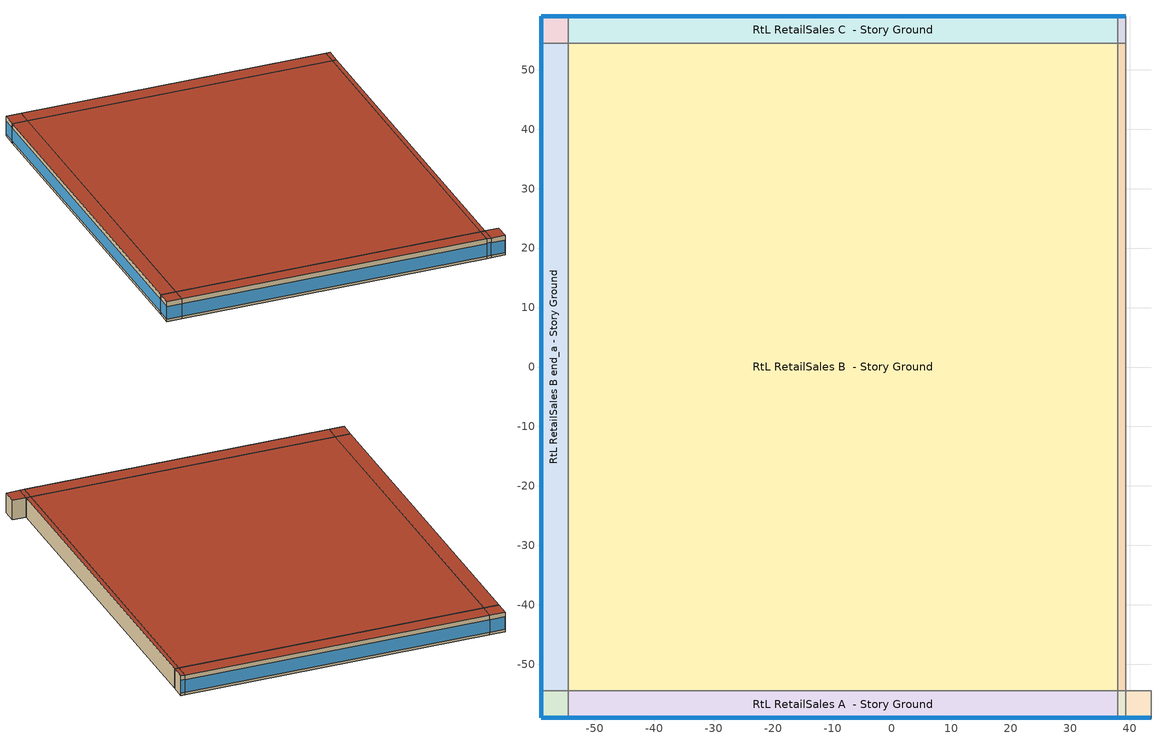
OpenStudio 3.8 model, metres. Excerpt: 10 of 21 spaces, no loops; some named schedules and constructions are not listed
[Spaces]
RtL RetailSales A end_a - Story Ground
 floor ground (Foundation F 126 Perim 914 Area 209): -59.02,-59.02 -59.02,-54.45 -54.45,-54.45 -54.45,-59.02 z0
 wall outside: -59.02,-54.45 -59.02,-59.02 -54.45,-59.02 z0:6.25
 wall to RtL RetailSales B end_a - Story Ground: -54.45,-54.45 -59.02,-54.45 z0:6.25
 wall to RtL RetailSales A  - Story Ground: -54.45,-59.02 -54.45,-54.45 z0:6.25
 window (Window U-1.01 SHGC 0.58): -59.02,-54.48 -59.02,-59 / -59,-59.02 -54.48,-59.02 z0.76:4.74
 roof outside: -54.45,-59.02 -54.45,-54.45 -59.02,-54.45 -59.02,-59.02 z6.25
RtL RetailSales B end_a - Story Ground
 floor ground (Foundation F 126 Perim 1089 Area 49791): -59.02,-54.45 -59.02,54.45 -54.45,54.45 -54.45,-54.45 z0
 wall outside: -59.02,54.45 -59.02,-54.45 z0:6.25
 wall to RtL RetailSales C end_a - Story Ground: -54.45,54.45 -59.02,54.45 z0:6.25
 wall to RtL RetailSales B  - Story Ground: -54.45,-54.45 -54.45,54.45 z0:6.25
 window (Window U-1.01 SHGC 0.58): -59.02,54.43 -59.02,-54.43 z0.76:4.7
 roof outside: -54.45,-54.45 -54.45,54.45 -59.02,54.45 -59.02,-54.45 z6.25
RtL RetailSales C end_a - Story Ground
 floor ground (Foundation F 126 Perim 914 Area 209): -59.02,54.45 -59.02,59.02 -54.45,59.02 -54.45,54.45 z0
 wall outside: -54.45,59.02 -59.02,59.02 -59.02,54.45 z0:6.25
 wall to RtL RetailSales C  - Story Ground: -54.45,54.45 -54.45,59.02 z0:6.25
 window (Window U-1.01 SHGC 0.58): -59.02,59 -59.02,54.48 / -54.48,59.02 -59,59.02 z0.76:4.74
 roof outside: -54.45,54.45 -54.45,59.02 -59.02,59.02 -59.02,54.45 z6.25
RtL RetailSales A  - Story Ground
 floor ground (Foundation F 126 Perim 9244 Area 42265): -54.45,-59.02 -54.45,-54.45 37.99,-54.45 37.99,-59.02 z0
 wall outside: -54.45,-59.02 37.99,-59.02 z0:6.25
 wall to RtL RetailSales B  - Story Ground: 37.99,-54.45 -54.45,-54.45 z0:6.25
 wall to RtL Kitchen A  - Story Ground: 37.99,-59.02 37.99,-54.45 z0:6.25
 window (Window U-1.01 SHGC 0.58): -54.43,-59.02 37.96,-59.02 z0.76:4.7
 roof outside: 37.99,-59.02 37.99,-54.45 -54.45,-54.45 -54.45,-59.02 z6.25
RtL RetailSales B  - Story Ground
 floor ground (Foundation F 126 Perim 0 Area 1006739): -54.45,-54.45 -54.45,54.45 37.99,54.45 37.99,-54.45 z0
 wall to RtL RetailSales C  - Story Ground: 37.99,54.45 -54.45,54.45 z0:6.25
 wall to RtL Kitchen B  - Story Ground: 37.99,-54.45 37.99,54.45 z0:6.25
 roof outside: 37.99,-54.45 37.99,54.45 -54.45,54.45 -54.45,-54.45 z6.25
RtL RetailSales C  - Story Ground
 floor ground (Foundation F 126 Perim 9244 Area 42265): -54.45,54.45 -54.45,59.02 37.99,59.02 37.99,54.45 z0
 wall outside: 37.99,59.02 -54.45,59.02 z0:6.25
 wall to RtL Kitchen C  - Story Ground: 37.99,54.45 37.99,59.02 z0:6.25
 window (Window U-1.01 SHGC 0.58): 37.96,59.02 -54.43,59.02 z0.76:4.7
 roof outside: 37.99,54.45 37.99,59.02 -54.45,59.02 -54.45,54.45 z6.25
RtL Kitchen A  - Story Ground
 floor ground (Foundation F 126 Perim 133 Area 61): 37.99,-59.02 37.99,-54.45 39.32,-54.45 39.32,-59.02 z0
 wall outside: 37.99,-59.02 39.32,-59.02 z0:6.25
 wall to RtL Kitchen B  - Story Ground: 39.32,-54.45 37.99,-54.45 z0:6.25
 wall to RtL OfficeGeneral A  - Story Ground: 39.32,-59.02 39.32,-54.45 z0:6.25
 window (Window U-1.01 SHGC 0.58): 38.02,-59.02 39.3,-59.02 z0.76:4.85
 roof outside: 39.32,-59.02 39.32,-54.45 37.99,-54.45 37.99,-59.02 z6.25
RtL Kitchen B  - Story Ground
 floor ground (Foundation F 126 Perim 0 Area 14526): 37.99,-54.45 37.99,54.45 39.32,54.45 39.32,-54.45 z0
 wall to RtL Kitchen C  - Story Ground: 39.32,54.45 37.99,54.45 z0:6.25
 wall to RtL OfficeGeneral B  - Story Ground: 39.32,-54.45 39.32,54.45 z0:6.25
 roof outside: 39.32,-54.45 39.32,54.45 37.99,54.45 37.99,-54.45 z6.25
RtL Kitchen C  - Story Ground
 floor ground (Foundation F 126 Perim 133 Area 61): 37.99,54.45 37.99,59.02 39.32,59.02 39.32,54.45 z0
 wall outside: 39.32,59.02 37.99,59.02 z0:6.25
 wall to RtL OfficeGeneral C  - Story Ground: 39.32,54.45 39.32,59.02 z0:6.25
 window (Window U-1.01 SHGC 0.58): 39.3,59.02 38.02,59.02 z0.76:4.85
 roof outside: 39.32,54.45 39.32,59.02 37.99,59.02 37.99,54.45 z6.25
RtL OfficeGeneral A  - Story Ground
 floor ground (Foundation F 126 Perim 424 Area 1937): 39.32,-59.02 39.32,-54.45 43.56,-54.45 43.56,-59.02 z0
 wall outside: 39.32,-59.02 43.56,-59.02 z0:6.25
 wall to RtL OfficeGeneral B  - Story Ground: 43.56,-54.45 39.32,-54.45 z0:6.25
 wall to RtL Work A  - Story Ground: 43.56,-59.02 43.56,-54.45 z0:6.25
 window (Window U-1.01 SHGC 0.58): 39.35,-59.02 43.54,-59.02 z0.76:4.75
 roof outside: 43.56,-59.02 43.56,-54.45 39.32,-54.45 39.32,-59.02 z6.25
[SizingPeriod:DesignDay] Barometric Pressure {Pa}=93048; Wind Speed {m/s}=6.4; Wind Direction {deg}=230; Rain Indicator=No; Snow Indicator=No; Day of Month=21; Day Type=SummerDesignDay; Daylight Saving Time Indicator=No; Humidity Condition Type=Wetbulb; Dry-Bulb Temperature Range Modifier Type=DefaultMultipliers; Solar Model Indicator=ASHRAETau
Name | Maximum Dry-Bulb Temperature {C} | Daily Dry-Bulb Temperature Range {deltaC} | Month | Wetbulb or DewPoint at Maximum Dry-Bulb {C} | ASHRAE Clear Sky Optical Depth for Beam Irradiance | ASHRAE Clear Sky Optical Depth for Diffuse Irradiance
Lancaster Fox Field October .4% Condns DB=>MCWB 1 | 34.2 | 17.7 | 10 | 15.6 | 0.328 | 2.525
Lancaster Fox Field September .4% Condns DB=>MCWB 1 | 38.6 | 18.3 | 9 | 18.4 | 0.314 | 2.568
[EnergyManagementSystem:Program]
ZoneRtLRetailSalesAStoryGroundPSZACOptimumStartProg0: IF DaylightSavings==0 && DayOfWeek>1 && Hour==5 && OAT<23.9 && OAT>1.7; SET ZoneRtLRetailSalesAStoryGroundPSZACClgSch0 = 29.4; SET ZoneRtLRetailSalesAStoryGroundPSZACHtgSch0 = 15.6; ELSEIF DaylightSavings==0 && DayOfWeek==1 && Hour==7 && OAT<23.9 && OAT>1.7; SET ZoneRtLRetailSalesAStoryGroundPSZACClgSch0 = 29.4; SET ZoneRtLRetailSalesAStoryGroundPSZACHtgSch0 = 15.6; ELSEIF DaylightSavings==1 && DayOfWeek>1 && Hour==4 && OAT<23.9 && OAT>1.7; SET ZoneRtLRetailSalesAStoryGroundPSZACClgSch0 = 29.4; SET ZoneRtLRetailSalesAStoryGroundPSZACHtgSch0 = 15.6; ELSEIF DaylightSavings==1 && DayOfWeek==1 && Hour==6 && OAT<23.9 && OAT>1.7; SET ZoneRtLRetailSalesAStoryGroundPSZACClgSch0 = 29.4; SET ZoneRtLRetailSalesAStoryGroundPSZACHtgSch0 = 15.6; ELSE; SET ZoneRtLRetailSalesAStoryGroundPSZACClgSch0 = NULL; SET ZoneRtLRetailSalesAStoryGroundPSZACHtgSch0 = NULL; ENDIF
ZoneRtLRetailSalesBStoryGroundPSZACOptimumStartProg0: IF DaylightSavings==0 && DayOfWeek>1 && Hour==5 && OAT_1<23.9 && OAT_1>1.7; SET ZoneRtLRetailSalesBStoryGroundPSZACClgSch0 = 29.4; SET ZoneRtLRetailSalesBStoryGroundPSZACHtgSch0 = 15.6; ELSEIF DaylightSavings==0 && DayOfWeek==1 && Hour==7 && OAT_1<23.9 && OAT_1>1.7; SET ZoneRtLRetailSalesBStoryGroundPSZACClgSch0 = 29.4; SET ZoneRtLRetailSalesBStoryGroundPSZACHtgSch0 = 15.6; ELSEIF DaylightSavings==1 && DayOfWeek>1 && Hour==4 && OAT_1<23.9 && OAT_1>1.7; SET ZoneRtLRetailSalesBStoryGroundPSZACClgSch0 = 29.4; SET ZoneRtLRetailSalesBStoryGroundPSZACHtgSch0 = 15.6; ELSEIF DaylightSavings==1 && DayOfWeek==1 && Hour==6 && OAT_1<23.9 && OAT_1>1.7; SET ZoneRtLRetailSalesBStoryGroundPSZACClgSch0 = 29.4; SET ZoneRtLRetailSalesBStoryGroundPSZACHtgSch0 = 15.6; ELSE; SET ZoneRtLRetailSalesBStoryGroundPSZACClgSch0 = NULL; SET ZoneRtLRetailSalesBStoryGroundPSZACHtgSch0 = NULL; ENDIF
ZoneRtLRetailSalesBendaStoryGroundPSZACOptimumStartProg0: IF DaylightSavings==0 && DayOfWeek>1 && Hour==5 && OAT_2<23.9 && OAT_2>1.7; SET ZoneRtLRetailSalesBendaStoryGroundPSZACClgSch0 = 29.4; SET ZoneRtLRetailSalesBendaStoryGroundPSZACHtgSch0 = 15.6; ELSEIF DaylightSavings==0 && DayOfWeek==1 && Hour==7 && OAT_2<23.9 && OAT_2>1.7; SET ZoneRtLRetailSalesBendaStoryGroundPSZACClgSch0 = 29.4; SET ZoneRtLRetailSalesBendaStoryGroundPSZACHtgSch0 = 15.6; ELSEIF DaylightSavings==1 && DayOfWeek>1 && Hour==4 && OAT_2<23.9 && OAT_2>1.7; SET ZoneRtLRetailSalesBendaStoryGroundPSZACClgSch0 = 29.4; SET ZoneRtLRetailSalesBendaStoryGroundPSZACHtgSch0 = 15.6; ELSEIF DaylightSavings==1 && DayOfWeek==1 && Hour==6 && OAT_2<23.9 && OAT_2>1.7; SET ZoneRtLRetailSalesBendaStoryGroundPSZACClgSch0 = 29.4; SET ZoneRtLRetailSalesBendaStoryGroundPSZACHtgSch0 = 15.6; ELSE; SET ZoneRtLRetailSalesBendaStoryGroundPSZACClgSch0 = NULL; SET ZoneRtLRetailSalesBendaStoryGroundPSZACHtgSch0 = NULL; ENDIF
ZoneRtLRetailSalesCStoryGroundPSZACOptimumStartProg0: IF DaylightSavings==0 && DayOfWeek>1 && Hour==5 && OAT_3<23.9 && OAT_3>1.7; SET ZoneRtLRetailSalesCStoryGroundPSZACClgSch0 = 29.4; SET ZoneRtLRetailSalesCStoryGroundPSZACHtgSch0 = 15.6; ELSEIF DaylightSavings==0 && DayOfWeek==1 && Hour==7 && OAT_3<23.9 && OAT_3>1.7; SET ZoneRtLRetailSalesCStoryGroundPSZACClgSch0 = 29.4; SET ZoneRtLRetailSalesCStoryGroundPSZACHtgSch0 = 15.6; ELSEIF DaylightSavings==1 && DayOfWeek>1 && Hour==4 && OAT_3<23.9 && OAT_3>1.7; SET ZoneRtLRetailSalesCStoryGroundPSZACClgSch0 = 29.4; SET ZoneRtLRetailSalesCStoryGroundPSZACHtgSch0 = 15.6; ELSEIF DaylightSavings==1 && DayOfWeek==1 && Hour==6 && OAT_3<23.9 && OAT_3>1.7; SET ZoneRtLRetailSalesCStoryGroundPSZACClgSch0 = 29.4; SET ZoneRtLRetailSalesCStoryGroundPSZACHtgSch0 = 15.6; ELSE; SET ZoneRtLRetailSalesCStoryGroundPSZACClgSch0 = NULL; SET ZoneRtLRetailSalesCStoryGroundPSZACHtgSch0 = NULL; ENDIF
ZoneRtLStockRoomBendbStoryGroundPSZACOptimumStartProg0: IF DaylightSavings==0 && DayOfWeek>1 && Hour==5 && OAT_4<23.9 && OAT_4>1.7; SET ZoneRtLStockRoomBendbStoryGroundPSZACClgSch0 = 29.4; SET ZoneRtLStockRoomBendbStoryGroundPSZACHtgSch0 = 15.6; ELSEIF DaylightSavings==0 && DayOfWeek==1 && Hour==7 && OAT_4<23.9 && OAT_4>1.7; SET ZoneRtLStockRoomBendbStoryGroundPSZACClgSch0 = 29.4; SET ZoneRtLStockRoomBendbStoryGroundPSZACHtgSch0 = 15.6; ELSEIF DaylightSavings==1 && DayOfWeek>1 && Hour==4 && OAT_4<23.9 && OAT_4>1.7; SET ZoneRtLStockRoomBendbStoryGroundPSZACClgSch0 = 29.4; SET ZoneRtLStockRoomBendbStoryGroundPSZACHtgSch0 = 15.6; ELSEIF DaylightSavings==1 && DayOfWeek==1 && Hour==6 && OAT_4<23.9 && OAT_4>1.7; SET ZoneRtLStockRoomBendbStoryGroundPSZACClgSch0 = 29.4; SET ZoneRtLStockRoomBendbStoryGroundPSZACHtgSch0 = 15.6; ELSE; SET ZoneRtLStockRoomBendbStoryGroundPSZACClgSch0 = NULL; SET ZoneRtLStockRoomBendbStoryGroundPSZACHtgSch0 = NULL; ENDIF
ZoneRtLRetailSalesAStoryGroundPSZACOptimumStartProg0_1: IF DaylightSavings==0 && DayOfWeek>1 && Hour==5 && OAT_5<23.9 && OAT_5>1.7; SET ZoneRtLRetailSalesAStoryGroundPSZACClgSch0_1 = 29.4; SET ZoneRtLRetailSalesAStoryGroundPSZACHtgSch0_1 = 15.6; ELSEIF DaylightSavings==0 && DayOfWeek==1 && Hour==7 && OAT_5<23.9 && OAT_5>1.7; SET ZoneRtLRetailSalesAStoryGroundPSZACClgSch0_1 = 29.4; SET ZoneRtLRetailSalesAStoryGroundPSZACHtgSch0_1 = 15.6; ELSEIF DaylightSavings==1 && DayOfWeek>1 && Hour==4 && OAT_5<23.9 && OAT_5>1.7; SET ZoneRtLRetailSalesAStoryGroundPSZACClgSch0_1 = 29.4; SET ZoneRtLRetailSalesAStoryGroundPSZACHtgSch0_1 = 15.6; ELSEIF DaylightSavings==1 && DayOfWeek==1 && Hour==6 && OAT_5<23.9 && OAT_5>1.7; SET ZoneRtLRetailSalesAStoryGroundPSZACClgSch0_1 = 29.4; SET ZoneRtLRetailSalesAStoryGroundPSZACHtgSch0_1 = 15.6; ELSE; SET ZoneRtLRetailSalesAStoryGroundPSZACClgSch0_1 = NULL; SET ZoneRtLRetailSalesAStoryGroundPSZACHtgSch0_1 = NULL; ENDIF
ZoneRtLRetailSalesBStoryGroundPSZACOptimumStartProg0_1: IF DaylightSavings==0 && DayOfWeek>1 && Hour==5 && OAT_6<23.9 && OAT_6>1.7; SET ZoneRtLRetailSalesBStoryGroundPSZACClgSch0_1 = 29.4; SET ZoneRtLRetailSalesBStoryGroundPSZACHtgSch0_1 = 15.6; ELSEIF DaylightSavings==0 && DayOfWeek==1 && Hour==7 && OAT_6<23.9 && OAT_6>1.7; SET ZoneRtLRetailSalesBStoryGroundPSZACClgSch0_1 = 29.4; SET ZoneRtLRetailSalesBStoryGroundPSZACHtgSch0_1 = 15.6; ELSEIF DaylightSavings==1 && DayOfWeek>1 && Hour==4 && OAT_6<23.9 && OAT_6>1.7; SET ZoneRtLRetailSalesBStoryGroundPSZACClgSch0_1 = 29.4; SET ZoneRtLRetailSalesBStoryGroundPSZACHtgSch0_1 = 15.6; ELSEIF DaylightSavings==1 && DayOfWeek==1 && Hour==6 && OAT_6<23.9 && OAT_6>1.7; SET ZoneRtLRetailSalesBStoryGroundPSZACClgSch0_1 = 29.4; SET ZoneRtLRetailSalesBStoryGroundPSZACHtgSch0_1 = 15.6; ELSE; SET ZoneRtLRetailSalesBStoryGroundPSZACClgSch0_1 = NULL; SET ZoneRtLRetailSalesBStoryGroundPSZACHtgSch0_1 = NULL; ENDIF
ZoneRtLRetailSalesBendaStoryGroundPSZACOptimumStartProg0_1: IF DaylightSavings==0 && DayOfWeek>1 && Hour==5 && OAT_7<23.9 && OAT_7>1.7; SET ZoneRtLRetailSalesBendaStoryGroundPSZACClgSch0_1 = 29.4; SET ZoneRtLRetailSalesBendaStoryGroundPSZACHtgSch0_1 = 15.6; ELSEIF DaylightSavings==0 && DayOfWeek==1 && Hour==7 && OAT_7<23.9 && OAT_7>1.7; SET ZoneRtLRetailSalesBendaStoryGroundPSZACClgSch0_1 = 29.4; SET ZoneRtLRetailSalesBendaStoryGroundPSZACHtgSch0_1 = 15.6; ELSEIF DaylightSavings==1 && DayOfWeek>1 && Hour==4 && OAT_7<23.9 && OAT_7>1.7; SET ZoneRtLRetailSalesBendaStoryGroundPSZACClgSch0_1 = 29.4; SET ZoneRtLRetailSalesBendaStoryGroundPSZACHtgSch0_1 = 15.6; ELSEIF DaylightSavings==1 && DayOfWeek==1 && Hour==6 && OAT_7<23.9 && OAT_7>1.7; SET ZoneRtLRetailSalesBendaStoryGroundPSZACClgSch0_1 = 29.4; SET ZoneRtLRetailSalesBendaStoryGroundPSZACHtgSch0_1 = 15.6; ELSE; SET ZoneRtLRetailSalesBendaStoryGroundPSZACClgSch0_1 = NULL; SET ZoneRtLRetailSalesBendaStoryGroundPSZACHtgSch0_1 = NULL; ENDIF
ZoneRtLRetailSalesCStoryGroundPSZACOptimumStartProg0_1: IF DaylightSavings==0 && DayOfWeek>1 && Hour==5 && OAT_8<23.9 && OAT_8>1.7; SET ZoneRtLRetailSalesCStoryGroundPSZACClgSch0_1 = 29.4; SET ZoneRtLRetailSalesCStoryGroundPSZACHtgSch0_1 = 15.6; ELSEIF DaylightSavings==0 && DayOfWeek==1 && Hour==7 && OAT_8<23.9 && OAT_8>1.7; SET ZoneRtLRetailSalesCStoryGroundPSZACClgSch0_1 = 29.4; SET ZoneRtLRetailSalesCStoryGroundPSZACHtgSch0_1 = 15.6; ELSEIF DaylightSavings==1 && DayOfWeek>1 && Hour==4 && OAT_8<23.9 && OAT_8>1.7; SET ZoneRtLRetailSalesCStoryGroundPSZACClgSch0_1 = 29.4; SET ZoneRtLRetailSalesCStoryGroundPSZACHtgSch0_1 = 15.6; ELSEIF DaylightSavings==1 && DayOfWeek==1 && Hour==6 && OAT_8<23.9 && OAT_8>1.7; SET ZoneRtLRetailSalesCStoryGroundPSZACClgSch0_1 = 29.4; SET ZoneRtLRetailSalesCStoryGroundPSZACHtgSch0_1 = 15.6; ELSE; SET ZoneRtLRetailSalesCStoryGroundPSZACClgSch0_1 = NULL; SET ZoneRtLRetailSalesCStoryGroundPSZACHtgSch0_1 = NULL; ENDIF
ZoneRtLStockRoomBendbStoryGroundPSZACOptimumStartProg0_1: IF DaylightSavings==0 && DayOfWeek>1 && Hour==5 && OAT_9<23.9 && OAT_9>1.7; SET ZoneRtLStockRoomBendbStoryGroundPSZACClgSch0_1 = 29.4; SET ZoneRtLStockRoomBendbStoryGroundPSZACHtgSch0_1 = 15.6; ELSEIF DaylightSavings==0 && DayOfWeek==1 && Hour==7 && OAT_9<23.9 && OAT_9>1.7; SET ZoneRtLStockRoomBendbStoryGroundPSZACClgSch0_1 = 29.4; SET ZoneRtLStockRoomBendbStoryGroundPSZACHtgSch0_1 = 15.6; ELSEIF DaylightSavings==1 && DayOfWeek>1 && Hour==4 && OAT_9<23.9 && OAT_9>1.7; SET ZoneRtLStockRoomBendbStoryGroundPSZACClgSch0_1 = 29.4; SET ZoneRtLStockRoomBendbStoryGroundPSZACHtgSch0_1 = 15.6; ELSEIF DaylightSavings==1 && DayOfWeek==1 && Hour==6 && OAT_9<23.9 && OAT_9>1.7; SET ZoneRtLStockRoomBendbStoryGroundPSZACClgSch0_1 = 29.4; SET ZoneRtLStockRoomBendbStoryGroundPSZACHtgSch0_1 = 15.6; ELSE; SET ZoneRtLStockRoomBendbStoryGroundPSZACClgSch0_1 = NULL; SET ZoneRtLStockRoomBendbStoryGroundPSZACHtgSch0_1 = NULL; ENDIF
DamperStuckOverride: IF (DayOfYear >= 32) && (DayOfYear < 60); SET sch_fraction_oa_min_ems_Zone_RtL_Work_C____Story_Ground_PSZ_AC_OA_System_Controller = 0.0; SET sch_fraction_oa_max_ems_Zone_RtL_Work_C____Story_Ground_PSZ_AC_OA_System_Controller = 0.0; ELSE; SET sch_fraction_oa_min_ems_Zone_RtL_Work_C____Story_Ground_PSZ_AC_OA_System_Controller = Null; SET sch_fraction_oa_max_ems_Zone_RtL_Work_C____Story_Ground_PSZ_AC_OA_System_Controller = Null; ENDIF
DamperStuckOverride_1: IF (DayOfYear >= 32) && (DayOfYear < 60); SET sch_fraction_oa_min_ems_Zone_RtL_StockRoom_C_end_b___Story_Ground_PSZ_AC_OA_System_Controller = 0.0; SET sch_fraction_oa_max_ems_Zone_RtL_StockRoom_C_end_b___Story_Ground_PSZ_AC_OA_System_Controller = 0.0; ELSE; SET sch_fraction_oa_min_ems_Zone_RtL_StockRoom_C_end_b___Story_Ground_PSZ_AC_OA_System_Controller = Null; SET sch_fraction_oa_max_ems_Zone_RtL_StockRoom_C_end_b___Story_Ground_PSZ_AC_OA_System_Controller = Null; ENDIF
DamperStuckOverride_2: IF (DayOfYear >= 32) && (DayOfYear < 60); SET sch_fraction_oa_min_ems_Zone_RtL_StockRoom_B____Story_Ground_PSZ_AC_OA_System_Controller = 0.0; SET sch_fraction_oa_max_ems_Zone_RtL_StockRoom_B____Story_Ground_PSZ_AC_OA_System_Controller = 0.0; ELSE; SET sch_fraction_oa_min_ems_Zone_RtL_StockRoom_B____Story_Ground_PSZ_AC_OA_System_Controller = Null; SET sch_fraction_oa_max_ems_Zone_RtL_StockRoom_B____Story_Ground_PSZ_AC_OA_System_Controller = Null; ENDIF
DamperStuckOverride_3: IF (DayOfYear >= 32) && (DayOfYear < 60); SET sch_fraction_oa_min_ems_Zone_RtL_Kitchen_A____Story_Ground_PSZ_AC_OA_System_Controller = 0.0; SET sch_fraction_oa_max_ems_Zone_RtL_Kitchen_A____Story_Ground_PSZ_AC_OA_System_Controller = 0.0; ELSE; SET sch_fraction_oa_min_ems_Zone_RtL_Kitchen_A____Story_Ground_PSZ_AC_OA_System_Controller = Null; SET sch_fraction_oa_max_ems_Zone_RtL_Kitchen_A____Story_Ground_PSZ_AC_OA_System_Controller = Null; ENDIF
DamperStuckOverride_4: IF (DayOfYear >= 32) && (DayOfYear < 60); SET sch_fraction_oa_min_ems_Zone_RtL_Kitchen_B____Story_Ground_PSZ_AC_OA_System_Controller = 0.0; SET sch_fraction_oa_max_ems_Zone_RtL_Kitchen_B____Story_Ground_PSZ_AC_OA_System_Controller = 0.0; ELSE; SET sch_fraction_oa_min_ems_Zone_RtL_Kitchen_B____Story_Ground_PSZ_AC_OA_System_Controller = Null; SET sch_fraction_oa_max_ems_Zone_RtL_Kitchen_B____Story_Ground_PSZ_AC_OA_System_Controller = Null; ENDIF
DamperStuckOverride_5: IF (DayOfYear >= 32) && (DayOfYear < 60); SET sch_fraction_oa_min_ems_Zone_RtL_StockRoom_C____Story_Ground_PSZ_AC_OA_System_Controller = 0.0; SET sch_fraction_oa_max_ems_Zone_RtL_StockRoom_C____Story_Ground_PSZ_AC_OA_System_Controller = 0.0; ELSE; SET sch_fraction_oa_min_ems_Zone_RtL_StockRoom_C____Story_Ground_PSZ_AC_OA_System_Controller = Null; SET sch_fraction_oa_max_ems_Zone_RtL_StockRoom_C____Story_Ground_PSZ_AC_OA_System_Controller = Null; ENDIF
DamperStuckOverride_6: IF (DayOfYear >= 32) && (DayOfYear < 60); SET sch_fraction_oa_min_ems_Zone_RtL_OfficeGeneral_C____Story_Ground_PSZ_AC_OA_System_Controller = 0.0; SET sch_fraction_oa_max_ems_Zone_RtL_OfficeGeneral_C____Story_Ground_PSZ_AC_OA_System_Controller = 0.0; ELSE; SET sch_fraction_oa_min_ems_Zone_RtL_OfficeGeneral_C____Story_Ground_PSZ_AC_OA_System_Controller = Null; SET sch_fraction_oa_max_ems_Zone_RtL_OfficeGeneral_C____Story_Ground_PSZ_AC_OA_System_Controller = Null; ENDIF
DamperStuckOverride_7: IF (DayOfYear >= 32) && (DayOfYear < 60); SET sch_fraction_oa_min_ems_Zone_RtL_RetailSales_A_end_a___Story_Ground_PSZ_AC_OA_System_Controller = 0.0; SET sch_fraction_oa_max_ems_Zone_RtL_RetailSales_A_end_a___Story_Ground_PSZ_AC_OA_System_Controller = 0.0; ELSE; SET sch_fraction_oa_min_ems_Zone_RtL_RetailSales_A_end_a___Story_Ground_PSZ_AC_OA_System_Controller = Null; SET sch_fraction_oa_max_ems_Zone_RtL_RetailSales_A_end_a___Story_Ground_PSZ_AC_OA_System_Controller = Null; ENDIF
DamperStuckOverride_8: IF (DayOfYear >= 32) && (DayOfYear < 60); SET sch_fraction_oa_min_ems_Zone_RtL_Work_A____Story_Ground_PSZ_AC_OA_System_Controller = 0.0; SET sch_fraction_oa_max_ems_Zone_RtL_Work_A____Story_Ground_PSZ_AC_OA_System_Controller = 0.0; ELSE; SET sch_fraction_oa_min_ems_Zone_RtL_Work_A____Story_Ground_PSZ_AC_OA_System_Controller = Null; SET sch_fraction_oa_max_ems_Zone_RtL_Work_A____Story_Ground_PSZ_AC_OA_System_Controller = Null; ENDIF
DamperStuckOverride_9: IF (DayOfYear >= 32) && (DayOfYear < 60); SET sch_fraction_oa_min_ems_Zone_RtL_StockRoom_A_end_b___Story_Ground_PSZ_AC_OA_System_Controller = 0.0; SET sch_fraction_oa_max_ems_Zone_RtL_StockRoom_A_end_b___Story_Ground_PSZ_AC_OA_System_Controller = 0.0; ELSE; SET sch_fraction_oa_min_ems_Zone_RtL_StockRoom_A_end_b___Story_Ground_PSZ_AC_OA_System_Controller = Null; SET sch_fraction_oa_max_ems_Zone_RtL_StockRoom_A_end_b___Story_Ground_PSZ_AC_OA_System_Controller = Null; ENDIF
DamperStuckOverride_10: IF (DayOfYear >= 32) && (DayOfYear < 60); SET sch_fraction_oa_min_ems_Zone_RtL_RetailSales_B_end_a___Story_Ground_PSZ_AC_OA_System_Controller = 0.0; SET sch_fraction_oa_max_ems_Zone_RtL_RetailSales_B_end_a___Story_Ground_PSZ_AC_OA_System_Controller = 0.0; ELSE; SET sch_fraction_oa_min_ems_Zone_RtL_RetailSales_B_end_a___Story_Ground_PSZ_AC_OA_System_Controller = Null; SET sch_fraction_oa_max_ems_Zone_RtL_RetailSales_B_end_a___Story_Ground_PSZ_AC_OA_System_Controller = Null; ENDIF
DamperStuckOverride_11: IF (DayOfYear >= 32) && (DayOfYear < 60); SET sch_fraction_oa_min_ems_Zone_RtL_StockRoom_B_end_b___Story_Ground_PSZ_AC_OA_System_Controller = 0.0; SET sch_fraction_oa_max_ems_Zone_RtL_StockRoom_B_end_b___Story_Ground_PSZ_AC_OA_System_Controller = 0.0; ELSE; SET sch_fraction_oa_min_ems_Zone_RtL_StockRoom_B_end_b___Story_Ground_PSZ_AC_OA_System_Controller = Null; SET sch_fraction_oa_max_ems_Zone_RtL_StockRoom_B_end_b___Story_Ground_PSZ_AC_OA_System_Controller = Null; ENDIF
DamperStuckOverride_12: IF (DayOfYear >= 32) && (DayOfYear < 60); SET sch_fraction_oa_min_ems_Zone_RtL_OfficeGeneral_A____Story_Ground_PSZ_AC_OA_System_Controller = 0.0; SET sch_fraction_oa_max_ems_Zone_RtL_OfficeGeneral_A____Story_Ground_PSZ_AC_OA_System_Controller = 0.0; ELSE; SET sch_fraction_oa_min_ems_Zone_RtL_OfficeGeneral_A____Story_Ground_PSZ_AC_OA_System_Controller = Null; SET sch_fraction_oa_max_ems_Zone_RtL_OfficeGeneral_A____Story_Ground_PSZ_AC_OA_System_Controller = Null; ENDIF
DamperStuckOverride_13: IF (DayOfYear >= 32) && (DayOfYear < 60); SET sch_fraction_oa_min_ems_Zone_RtL_OfficeGeneral_B____Story_Ground_PSZ_AC_OA_System_Controller = 0.0; SET sch_fraction_oa_max_ems_Zone_RtL_OfficeGeneral_B____Story_Ground_PSZ_AC_OA_System_Controller = 0.0; ELSE; SET sch_fraction_oa_min_ems_Zone_RtL_OfficeGeneral_B____Story_Ground_PSZ_AC_OA_System_Controller = Null; SET sch_fraction_oa_max_ems_Zone_RtL_OfficeGeneral_B____Story_Ground_PSZ_AC_OA_System_Controller = Null; ENDIF
DamperStuckOverride_14: IF (DayOfYear >= 32) && (DayOfYear < 60); SET sch_fraction_oa_min_ems_Zone_RtL_RetailSales_B____Story_Ground_PSZ_AC_OA_System_Controller = 0.0; SET sch_fraction_oa_max_ems_Zone_RtL_RetailSales_B____Story_Ground_PSZ_AC_OA_System_Controller = 0.0; ELSE; SET sch_fraction_oa_min_ems_Zone_RtL_RetailSales_B____Story_Ground_PSZ_AC_OA_System_Controller = Null; SET sch_fraction_oa_max_ems_Zone_RtL_RetailSales_B____Story_Ground_PSZ_AC_OA_System_Controller = Null; ENDIF
DamperStuckOverride_15: IF (DayOfYear >= 32) && (DayOfYear < 60); SET sch_fraction_oa_min_ems_Zone_RtL_Kitchen_C____Story_Ground_PSZ_AC_OA_System_Controller = 0.0; SET sch_fraction_oa_max_ems_Zone_RtL_Kitchen_C____Story_Ground_PSZ_AC_OA_System_Controller = 0.0; ELSE; SET sch_fraction_oa_min_ems_Zone_RtL_Kitchen_C____Story_Ground_PSZ_AC_OA_System_Controller = Null; SET sch_fraction_oa_max_ems_Zone_RtL_Kitchen_C____Story_Ground_PSZ_AC_OA_System_Controller = Null; ENDIF
DamperStuckOverride_16: IF (DayOfYear >= 32) && (DayOfYear < 60); SET sch_fraction_oa_min_ems_Zone_RtL_RetailSales_C____Story_Ground_PSZ_AC_OA_System_Controller = 0.0; SET sch_fraction_oa_max_ems_Zone_RtL_RetailSales_C____Story_Ground_PSZ_AC_OA_System_Controller = 0.0; ELSE; SET sch_fraction_oa_min_ems_Zone_RtL_RetailSales_C____Story_Ground_PSZ_AC_OA_System_Controller = Null; SET sch_fraction_oa_max_ems_Zone_RtL_RetailSales_C____Story_Ground_PSZ_AC_OA_System_Controller = Null; ENDIF
DamperStuckOverride_17: IF (DayOfYear >= 32) && (DayOfYear < 60); SET sch_fraction_oa_min_ems_Zone_RtL_Work_B____Story_Ground_PSZ_AC_OA_System_Controller = 0.0; SET sch_fraction_oa_max_ems_Zone_RtL_Work_B____Story_Ground_PSZ_AC_OA_System_Controller = 0.0; ELSE; SET sch_fraction_oa_min_ems_Zone_RtL_Work_B____Story_Ground_PSZ_AC_OA_System_Controller = Null; SET sch_fraction_oa_max_ems_Zone_RtL_Work_B____Story_Ground_PSZ_AC_OA_System_Controller = Null; ENDIF
DamperStuckOverride_18: IF (DayOfYear >= 32) && (DayOfYear < 60); SET sch_fraction_oa_min_ems_Zone_RtL_RetailSales_A____Story_Ground_PSZ_AC_OA_System_Controller = 0.0; SET sch_fraction_oa_max_ems_Zone_RtL_RetailSales_A____Story_Ground_PSZ_AC_OA_System_Controller = 0.0; ELSE; SET sch_fraction_oa_min_ems_Zone_RtL_RetailSales_A____Story_Ground_PSZ_AC_OA_System_Controller = Null; SET sch_fraction_oa_max_ems_Zone_RtL_RetailSales_A____Story_Ground_PSZ_AC_OA_System_Controller = Null; ENDIF
DamperStuckOverride_19: IF (DayOfYear >= 32) && (DayOfYear < 60); SET sch_fraction_oa_min_ems_Zone_RtL_RetailSales_C_end_a___Story_Ground_PSZ_AC_OA_System_Controller = 0.0; SET sch_fraction_oa_max_ems_Zone_RtL_RetailSales_C_end_a___Story_Ground_PSZ_AC_OA_System_Controller = 0.0; ELSE; SET sch_fraction_oa_min_ems_Zone_RtL_RetailSales_C_end_a___Story_Ground_PSZ_AC_OA_System_Controller = Null; SET sch_fraction_oa_max_ems_Zone_RtL_RetailSales_C_end_a___Story_Ground_PSZ_AC_OA_System_Controller = Null; ENDIF
DamperStuckOverride_20: IF (DayOfYear >= 32) && (DayOfYear < 60); SET sch_fraction_oa_min_ems_Zone_RtL_StockRoom_A____Story_Ground_PSZ_AC_OA_System_Controller = 0.0; SET sch_fraction_oa_max_ems_Zone_RtL_StockRoom_A____Story_Ground_PSZ_AC_OA_System_Controller = 0.0; ELSE; SET sch_fraction_oa_min_ems_Zone_RtL_StockRoom_A____Story_Ground_PSZ_AC_OA_System_Controller = Null; SET sch_fraction_oa_max_ems_Zone_RtL_StockRoom_A____Story_Ground_PSZ_AC_OA_System_Controller = Null; ENDIF
[EnergyManagementSystem:ProgramCallingManager]
ZoneRtLRetailSalesAStoryGroundPSZACOptimumStartCallingManager0: BeginTimestepBeforePredictor; ZoneRtLRetailSalesAStoryGroundPSZACOptimumStartProg0
ZoneRtLRetailSalesBStoryGroundPSZACOptimumStartCallingManager0: BeginTimestepBeforePredictor; ZoneRtLRetailSalesBStoryGroundPSZACOptimumStartProg0
ZoneRtLRetailSalesBendaStoryGroundPSZACOptimumStartCallingManager0: BeginTimestepBeforePredictor; ZoneRtLRetailSalesBendaStoryGroundPSZACOptimumStartProg0
ZoneRtLRetailSalesCStoryGroundPSZACOptimumStartCallingManager0: BeginTimestepBeforePredictor; ZoneRtLRetailSalesCStoryGroundPSZACOptimumStartProg0
ZoneRtLStockRoomBendbStoryGroundPSZACOptimumStartCallingManager0: BeginTimestepBeforePredictor; ZoneRtLStockRoomBendbStoryGroundPSZACOptimumStartProg0
ZoneRtLRetailSalesAStoryGroundPSZACOptimumStartCallingManager0 1: BeginTimestepBeforePredictor; ZoneRtLRetailSalesAStoryGroundPSZACOptimumStartProg0_1
ZoneRtLRetailSalesBStoryGroundPSZACOptimumStartCallingManager0 1: BeginTimestepBeforePredictor; ZoneRtLRetailSalesBStoryGroundPSZACOptimumStartProg0_1
ZoneRtLRetailSalesBendaStoryGroundPSZACOptimumStartCallingManager0 1: BeginTimestepBeforePredictor; ZoneRtLRetailSalesBendaStoryGroundPSZACOptimumStartProg0_1
ZoneRtLRetailSalesCStoryGroundPSZACOptimumStartCallingManager0 1: BeginTimestepBeforePredictor; ZoneRtLRetailSalesCStoryGroundPSZACOptimumStartProg0_1
ZoneRtLStockRoomBendbStoryGroundPSZACOptimumStartCallingManager0 1: BeginTimestepBeforePredictor; ZoneRtLStockRoomBendbStoryGroundPSZACOptimumStartProg0_1
DamperStuckOverrideCallMngr: AfterPredictorBeforeHVACManagers; DamperStuckOverride
DamperStuckOverrideCallMngr 1: AfterPredictorBeforeHVACManagers; DamperStuckOverride_1
DamperStuckOverrideCallMngr 2: AfterPredictorBeforeHVACManagers; DamperStuckOverride_2
DamperStuckOverrideCallMngr 3: AfterPredictorBeforeHVACManagers; DamperStuckOverride_3
DamperStuckOverrideCallMngr 4: AfterPredictorBeforeHVACManagers; DamperStuckOverride_4
DamperStuckOverrideCallMngr 5: AfterPredictorBeforeHVACManagers; DamperStuckOverride_5
DamperStuckOverrideCallMngr 6: AfterPredictorBeforeHVACManagers; DamperStuckOverride_6
DamperStuckOverrideCallMngr 7: AfterPredictorBeforeHVACManagers; DamperStuckOverride_7
DamperStuckOverrideCallMngr 8: AfterPredictorBeforeHVACManagers; DamperStuckOverride_8
DamperStuckOverrideCallMngr 9: AfterPredictorBeforeHVACManagers; DamperStuckOverride_9
DamperStuckOverrideCallMngr 10: AfterPredictorBeforeHVACManagers; DamperStuckOverride_10
DamperStuckOverrideCallMngr 11: AfterPredictorBeforeHVACManagers; DamperStuckOverride_11
DamperStuckOverrideCallMngr 12: AfterPredictorBeforeHVACManagers; DamperStuckOverride_12
DamperStuckOverrideCallMngr 13: AfterPredictorBeforeHVACManagers; DamperStuckOverride_13
DamperStuckOverrideCallMngr 14: AfterPredictorBeforeHVACManagers; DamperStuckOverride_14
DamperStuckOverrideCallMngr 15: AfterPredictorBeforeHVACManagers; DamperStuckOverride_15
DamperStuckOverrideCallMngr 16: AfterPredictorBeforeHVACManagers; DamperStuckOverride_16
DamperStuckOverrideCallMngr 17: AfterPredictorBeforeHVACManagers; DamperStuckOverride_17
DamperStuckOverrideCallMngr 18: AfterPredictorBeforeHVACManagers; DamperStuckOverride_18
DamperStuckOverrideCallMngr 19: AfterPredictorBeforeHVACManagers; DamperStuckOverride_19
DamperStuckOverrideCallMngr 20: AfterPredictorBeforeHVACManagers; DamperStuckOverride_20
[Schedule:Ruleset]
Name | Default Day Schedule | Summer Design Day Schedule | Winter Design Day Schedule
D_RtL_OffGen_Occup_Yr | D_RtL_OffGen_Occup_Yr Default | D_RtL_OffGen_Occup_Yr Summer Design Day | D_RtL_OffGen_Occup_Yr Winter Design Day
D17_RtL_OffGen_LF_Yr | D17_RtL_OffGen_LF_Yr Default | D17_RtL_OffGen_LF_Yr Summer Design Day | D17_RtL_OffGen_LF_Yr Winter Design Day
D_RFF_Ktchn_Misc_Yr | D_RFF_Ktchn_Misc_Yr Default | D_RFF_Ktchn_Misc_Yr Summer Design Day | D_RFF_Ktchn_Misc_Yr Winter Design Day
[Schedule:Day]
Clothing Schedule Summer Clothes: 24, 0, 0.5
D_RtL_OffGen_Occup_Yr Default: Average, 7, 15, 0, 7, 30, 0.125, 7, 45, 0.25, 8, 0, 0.375, 8, 15, 0.5, 8, 30, 0.5625, 8, 45, 0.625, 9, 0, 0.6875, 9, 15, 0.75, 16, 7, 0.75, 16, 22, 0.6875, 16, 37, 0.625, 16, 52, 0.5625, 17, 7, 0.5, 17, 22, 0.357143, 17, 37, 0.214286, 17, 52, 0.0714286, 18, 0, 0, 24, 0, 0
D_RtL_OffGen_Occup_Yr Sat Day: Average, 7, 15, 0, 7, 30, 0.0125, 7, 45, 0.025, 8, 0, 0.0375, 8, 15, 0.05, 8, 30, 0.1625, 8, 45, 0.275, 9, 0, 0.3875, 9, 15, 0.5, 16, 7, 0.5, 16, 22, 0.45, 16, 37, 0.4, 16, 52, 0.35, 17, 7, 0.3, 17, 22, 0.214286, 17, 37, 0.128571, 17, 52, 0.0428571, 18, 0, 0, 24, 0, 0
D_RtL_OffGen_Occup_Yr Summer Design Day; D17_RtL_OffGen_LF_Yr Summer Design Day; D_RFF_Ktchn_Misc_Yr Summer Design Day; D_RFF_Ktchn_Cook_Yr Summer Design Day; D_RtL_OffGen_Misc_Yr Summer Design Day; D_RtL_Stock_Occup_Yr Summer Design Day; D17_RtL_Stock_LF_Yr Summer Design Day; D_RtL_Stock_Misc_Yr Summer Design Day; D_RtL_AutoShop_Occup_Yr Summer Design Day; D17_RtL_Work_LF_Yr Summer Design Day; D_RtL_AutoShop_Misc_Yr Summer Design Day; D17_RtL_Sales_LF_Yr Summer Design Day 1; D17_RtL_Stock_LF_Yr Summer Design Day 1; D17_RtL_Work_LF_Yr Summer Design Day 1; D17_RtL_OffGen_LF_Yr Summer Design Day 1; D_RtL_Stock_Misc_Yr Summer Design Day 1; D_RtL_AutoShop_Misc_Yr Summer Design Day 1; D_RtL_OffGen_Misc_Yr Summer Design Day 1; D_RFF_Ktchn_Misc_Yr Summer Design Day 1: 24, 0, 1
D_RtL_OffGen_Occup_Yr Sun Day: Average, 7, 15, 0, 7, 30, 0.025, 7, 45, 0.05, 8, 0, 0.075, 8, 15, 0.1, 8, 30, 0.1125, 8, 45, 0.125, 9, 0, 0.1375, 9, 15, 0.15, 9, 45, 0.15, 10, 0, 0.1375, 10, 15, 0.125, 10, 30, 0.1125, 10, 45, 0.1, 11, 0, 0.0875, 11, 15, 0.075, 11, 30, 0.0625, 11, 45, 0.05, 12, 0, 0.0433333, 12, 15, 0.0366667, 12, 30, 0.03, 12, 45, 0.0233333, 13, 0, 0.0166667, 13, 15, 0.01, 13, 30, 0.00333333, 13, 37, 0, 24, 0, 0
D_RtL_OffGen_Occup_Yr Winter Design Day; D17_RtL_OffGen_LF_Yr Winter Design Day; D_RFF_Ktchn_Misc_Yr Winter Design Day; D_RFF_Ktchn_Cook_Yr Winter Design Day; D_RtL_OffGen_Misc_Yr Winter Design Day; D_RtL_Stock_Occup_Yr Winter Design Day; D17_RtL_Stock_LF_Yr Winter Design Day; D_RtL_Stock_Misc_Yr Winter Design Day; D_RtL_AutoShop_Occup_Yr Winter Design Day; D17_RtL_Work_LF_Yr Winter Design Day; D_RtL_AutoShop_Misc_Yr Winter Design Day; D17_RtL_Sales_LF_Yr Winter Design Day 1; D17_RtL_Stock_LF_Yr Winter Design Day 1; D17_RtL_Work_LF_Yr Winter Design Day 1; D17_RtL_OffGen_LF_Yr Winter Design Day 1; D_RtL_Stock_Misc_Yr Winter Design Day 1; D_RtL_AutoShop_Misc_Yr Winter Design Day 1; D_RtL_OffGen_Misc_Yr Winter Design Day 1; D_RFF_Ktchn_Misc_Yr Winter Design Day 1: 24, 0, 0
D17_RtL_OffGen_LF_Yr Default: Average, 6, 15, 0.05, 6, 30, 0.060525, 6, 45, 0.07105, 7, 0, 0.081575, 7, 15, 0.0921, 7, 30, 0.281575, 7, 45, 0.47105, 8, 0, 0.660525, 8, 15, 0.85, 15, 37, 0.85, 15, 52, 0.798387, 16, 7, 0.746774, 16, 22, 0.695161, 16, 37, 0.643548, 16, 52, 0.591935, 17, 7, 0.540323, 17, 22, 0.48871, 17, 37, 0.437097, 17, 52, 0.385484, 18, 7, 0.333871, 18, 22, 0.282258, 18, 37, 0.230645, 18, 52, 0.179032, 19, 7, 0.127419, 19, 22, 0.0758065, 19, 30, 0.05, 24, 0, 0.05
D17_RtL_OffGen_LF_Yr Wknd Day: Average, 7, 15, 0, 7, 30, 0.0595687, 7, 45, 0.119137, 8, 0, 0.178706, 8, 15, 0.238275, 8, 30, 0.291206, 8, 45, 0.344137, 9, 0, 0.397069, 9, 15, 0.45, 17, 7, 0.45, 17, 22, 0.328982, 17, 37, 0.207964, 17, 52, 0.0869464, 18, 0, 0.0264375, 18, 15, 0.0198281, 18, 30, 0.0132187, 18, 45, 0.00660937, 19, 0, 0, 24, 0, 0
D_RFF_Ktchn_Misc_Yr Default: Average, 4, 15, 0.15, 4, 30, 0.1875, 4, 45, 0.225, 5, 0, 0.2625, 5, 15, 0.3, 5, 30, 0.3375, 5, 45, 0.375, 6, 0, 0.4125, 6, 15, 0.45, 6, 30, 0.4625, 6, 45, 0.475, 7, 0, 0.4875, 7, 15, 0.5, 9, 15, 0.5, 9, 30, 0.575, 9, 45, 0.65, 10, 0, 0.725, 10, 15, 0.8, 10, 30, 0.85, 10, 45, 0.9, 11, 0, 0.95, 11, 15, 1, 21, 0, 1, 21, 15, 0.9875, 21, 30, 0.975, 21, 45, 0.9625, 22, 0, 0.95, 22, 15, 0.925, 22, 30, 0.9, 22, 45, 0.875, 23, 0, 0.85, 23, 15, 0.675, 23, 30, 0.5, 23, 45, 0.325, 24, 0, 0.15
D_RFF_Ktchn_Misc_Yr Wknd Day: Average, 4, 15, 0, 4, 30, 0.0441176, 4, 45, 0.0882353, 5, 0, 0.132353, 5, 15, 0.176471, 5, 30, 0.220588, 5, 45, 0.264706, 6, 0, 0.308824, 6, 15, 0.352941, 6, 30, 0.367647, 6, 45, 0.382353, 7, 0, 0.397059, 7, 15, 0.411765, 9, 15, 0.411765, 9, 30, 0.5, 9, 45, 0.588235, 10, 0, 0.676471, 10, 15, 0.764706, 10, 30, 0.823529, 10, 45, 0.882353, 11, 0, 0.941176, 11, 15, 1, 21, 0, 1, 21, 15, 0.985294, 21, 30, 0.970588, 21, 45, 0.955882, 22, 0, 0.941176, 22, 15, 0.852941, 22, 30, 0.764706, 22, 45, 0.676471, 23, 0, 0.588235, 23, 15, 0.441176, 23, 30, 0.294118, 23, 45, 0.147059, 24, 0, 0
D_RFF_Ktchn_Cook_Yr Default: Average, 2, 0, 0, 2, 15, 0.0592, 2, 30, 0.1184, 2, 45, 0.1776, 3, 0, 0.2368, 3, 15, 0.296, 3, 30, 0.333, 3, 45, 0.37, 4, 0, 0.407, 4, 15, 0.444, 4, 30, 0.45125, 4, 45, 0.4585, 5, 0, 0.46575, 5, 15, 0.473, 5, 30, 0.451, 5, 45, 0.429, 6, 0, 0.407, 6, 15, 0.385, 6, 30, 0.36275, 6, 45, 0.3405, 7, 0, 0.31825, 7, 15, 0.296, 16, 7, 0.296, 16, 22, 0.3445, 16, 37, 0.393, 16, 52, 0.4415, 17, 7, 0.49, 17, 22, 0.442857, 17, 37, 0.395714, 17, 52, 0.348571, 18, 0, 0.325, 19, 0, 0.325, 19, 15, 0.31875, 19, 30, 0.3125, 19, 45, 0.30625, 20, 0, 0.3, 20, 15, 0.2875, 20, 30, 0.275, 20, 45, 0.2625, 21, 0, 0.25, 21, 15, 0.217, 21, 30, 0.184, 21, 45, 0.151, 22, 0, 0.118, 22, 15, 0.0885, 22, 30, 0.059, 22, 45, 0.0295, 23, 0, 0, 24, 0, 0
D_RtL_OffGen_Misc_Yr Default: Average, 7, 15, 0.4, 7, 30, 0.475, 7, 45, 0.55, 8, 0, 0.625, 8, 15, 0.7, 8, 30, 0.7625, 8, 45, 0.825, 9, 0, 0.8875, 9, 15, 0.95, 15, 37, 0.95, 15, 52, 0.914516, 16, 7, 0.879032, 16, 22, 0.843548, 16, 37, 0.808065, 16, 52, 0.772581, 17, 7, 0.737097, 17, 22, 0.701613, 17, 37, 0.666129, 17, 52, 0.630645, 18, 7, 0.595161, 18, 22, 0.559677, 18, 37, 0.524194, 18, 52, 0.48871, 19, 7, 0.453226, 19, 22, 0.417742, 19, 30, 0.4, 24, 0, 0.4
D_RtL_OffGen_Misc_Yr Sat Day: Average, 7, 15, 0, 7, 30, 0.107143, 7, 45, 0.214286, 8, 0, 0.321429, 8, 15, 0.428571, 8, 30, 0.508929, 8, 45, 0.589286, 9, 0, 0.669643, 9, 15, 0.75, 15, 37, 0.75, 15, 52, 0.701613, 16, 7, 0.653226, 16, 22, 0.604839, 16, 37, 0.556452, 16, 52, 0.508065, 17, 7, 0.459677, 17, 22, 0.41129, 17, 37, 0.362903, 17, 52, 0.314516, 18, 7, 0.266129, 18, 22, 0.217742, 18, 37, 0.169355, 18, 52, 0.120968, 19, 7, 0.0725806, 19, 22, 0.0241935, 19, 30, 0, 24, 0, 0
D_RtL_OffGen_Misc_Yr Sun Day: Average, 24, 0, 0
D17_RtL_Sales_LF_Yr Wknd Day: Average, 5, 15, 0, 5, 30, 0.02, 5, 45, 0.04, 6, 0, 0.06, 6, 15, 0.08, 6, 30, 0.113333, 6, 45, 0.146667, 7, 0, 0.18, 7, 15, 0.213333, 7, 30, 0.253333, 7, 45, 0.293333, 8, 0, 0.333333, 8, 15, 0.373333, 8, 30, 0.406667, 8, 45, 0.44, 9, 0, 0.473333, 9, 15, 0.506667, 9, 30, 0.53, 9, 45, 0.553333, 10, 0, 0.576667, 10, 15, 0.6, 15, 7, 0.6, 15, 22, 0.583333, 15, 37, 0.566667, 15, 52, 0.55, 16, 7, 0.533333, 16, 22, 0.516667, 16, 37, 0.5, 16, 52, 0.483333, 17, 7, 0.466667, 17, 22, 0.424762, 17, 37, 0.382857, 17, 52, 0.340952, 18, 0, 0.32, 18, 15, 0.313333, 18, 30, 0.306667, 18, 45, 0.3, 19, 0, 0.293333, 19, 15, 0.24, 19, 30, 0.186667, 19, 45, 0.133333, 20, 0, 0.08, 20, 15, 0.06, 20, 30, 0.04, 20, 45, 0.02, 21, 0, 0, 24, 0, 0
D_RtL_Stock_Occup_Yr Default: Average, 7, 45, 0, 16, 37, 0.6, 24, 0, 0
DEER Activity 220W/person Default: Average, 23, 30, 220, 24, 0, 220
DEER Activity 220W/person Winter Design Day; DEER Activity 220W/person Summer Design Day: 24, 0, 220
D17_RtL_Stock_LF_Yr Default: Average, 7, 45, 0.05, 21, 30, 0.5, 24, 0, 0.05
D_RtL_Stock_Misc_Yr Default: Average, 7, 45, 0, 21, 30, 1, 24, 0, 0
D_RtL_AutoShop_Occup_Yr Default: Average, 7, 15, 0, 7, 30, 0.175, 7, 45, 0.35, 8, 0, 0.525, 8, 15, 0.7, 8, 30, 0.725, 8, 45, 0.75, 9, 0, 0.775, 9, 15, 0.8, 9, 30, 0.825, 9, 45, 0.85, 10, 0, 0.875, 10, 15, 0.9, 10, 30, 0.925, 10, 45, 0.95, 11, 0, 0.975, 11, 15, 1, 20, 0, 1, 20, 15, 0.975, 20, 30, 0.95, 20, 45, 0.925, 21, 0, 0.9, 21, 15, 0.875, 21, 30, 0.85, 21, 45, 0.825, 22, 0, 0.8, 22, 15, 0.6, 22, 30, 0.4, 22, 45, 0.2, 23, 0, 0, 24, 0, 0
D17_RtL_Work_LF_Yr Default: Average, 5, 45, 0.05, 6, 0, 0.0875, 6, 15, 0.125, 6, 30, 0.1625, 6, 45, 0.2, 7, 0, 0.2375, 7, 15, 0.275, 7, 30, 0.3125, 7, 45, 0.35, 8, 0, 0.3875, 8, 15, 0.425, 8, 30, 0.4625, 8, 45, 0.5, 9, 0, 0.5375, 9, 15, 0.575, 9, 30, 0.6125, 9, 45, 0.65, 21, 0, 0.65, 21, 15, 0.531575, 21, 30, 0.41315, 21, 45, 0.294725, 22, 0, 0.1763, 22, 15, 0.144725, 22, 30, 0.11315, 22, 45, 0.081575, 23, 0, 0.05, 24, 0, 0.05
D17_RtL_Work_LF_Yr Wknd Day: Average, 5, 45, 0, 6, 0, 0.0359375, 6, 15, 0.071875, 6, 30, 0.107813, 6, 45, 0.14375, 7, 0, 0.179688, 7, 15, 0.215625, 7, 30, 0.251563, 7, 45, 0.2875, 8, 0, 0.323437, 8, 15, 0.359375, 8, 30, 0.395313, 8, 45, 0.43125, 9, 0, 0.467187, 9, 15, 0.503125, 9, 30, 0.539062, 9, 45, 0.575, 21, 0, 0.575, 21, 15, 0.461506, 21, 30, 0.348012, 21, 45, 0.234518, 22, 0, 0.121024, 22, 15, 0.0907679, 22, 30, 0.0605119, 22, 45, 0.030256, 23, 0, 0, 24, 0, 0
D_RtL_AutoShop_Misc_Yr Default: Average, 5, 45, 0.05, 6, 0, 0.109375, 6, 15, 0.16875, 6, 30, 0.228125, 6, 45, 0.2875, 7, 0, 0.346875, 7, 15, 0.40625, 7, 30, 0.465625, 7, 45, 0.525, 8, 0, 0.584375, 8, 15, 0.64375, 8, 30, 0.703125, 8, 45, 0.7625, 9, 0, 0.821875, 9, 15, 0.88125, 9, 30, 0.940625, 9, 45, 1, 21, 0, 1, 21, 15, 0.8125, 21, 30, 0.625, 21, 45, 0.4375, 22, 0, 0.25, 22, 15, 0.2, 22, 30, 0.15, 22, 45, 0.1, 23, 0, 0.05, 24, 0, 0.05
D17_RtL_Stock_LF_Yr Default 1: No, 7, 45, 0, 21, 30, 0.5, 24, 0, 0
D17_RtL_Work_LF_Yr Default 1: No, 5, 45, 0, 6, 0, 0.040625, 6, 15, 0.08125, 6, 30, 0.121875, 6, 45, 0.1625, 7, 0, 0.203125, 7, 15, 0.24375, 7, 30, 0.284375, 7, 45, 0.325, 8, 0, 0.365625, 8, 15, 0.40625, 8, 30, 0.446875, 8, 45, 0.4875, 9, 0, 0.528125, 9, 15, 0.56875, 9, 30, 0.609375, 9, 45, 0.65, 21, 0, 0.65, 21, 15, 0.521706, 21, 30, 0.393412, 21, 45, 0.265119, 22, 0, 0.136825, 22, 15, 0.102619, 22, 30, 0.0684125, 22, 45, 0.0342063, 23, 0, 0, 24, 0, 0
D17_RtL_OffGen_LF_Yr Default 1: No, 6, 15, 0, 6, 30, 0.0111828, 6, 45, 0.0223656, 7, 0, 0.0335484, 7, 15, 0.0447313, 7, 30, 0.246048, 7, 45, 0.447366, 8, 0, 0.648683, 8, 15, 0.85, 15, 37, 0.85, 15, 52, 0.795161, 16, 7, 0.740323, 16, 22, 0.685484, 16, 37, 0.630645, 16, 52, 0.575806, 17, 7, 0.520968, 17, 22, 0.466129, 17, 37, 0.41129, 17, 52, 0.356452, 18, 7, 0.301613, 18, 22, 0.246774, 18, 37, 0.191935, 18, 52, 0.137097, 19, 7, 0.0822581, 19, 22, 0.0274194, 19, 30, 0, 24, 0, 0
D_RtL_Stock_Misc_Yr Default 1: No, 7, 45, 0, 21, 30, 1, 24, 0, 0
D_RtL_AutoShop_Misc_Yr Default 1: No, 5, 45, 0, 6, 0, 0.0625, 6, 15, 0.125, 6, 30, 0.1875, 6, 45, 0.25, 7, 0, 0.3125, 7, 15, 0.375, 7, 30, 0.4375, 7, 45, 0.5, 8, 0, 0.5625, 8, 15, 0.625, 8, 30, 0.6875, 8, 45, 0.75, 9, 0, 0.8125, 9, 15, 0.875, 9, 30, 0.9375, 9, 45, 1, 21, 0, 1, 21, 15, 0.802632, 21, 30, 0.605263, 21, 45, 0.407895, 22, 0, 0.210526, 22, 15, 0.157895, 22, 30, 0.105263, 22, 45, 0.0526316, 23, 0, 0, 24, 0, 0
D_RtL_OffGen_Misc_Yr Default 1: No, 7, 15, 0, 7, 30, 0.129545, 7, 45, 0.259091, 8, 0, 0.388636, 8, 15, 0.518182, 8, 30, 0.626136, 8, 45, 0.734091, 9, 0, 0.842045, 9, 15, 0.95, 15, 37, 0.95, 15, 52, 0.88871, 16, 7, 0.827419, 16, 22, 0.766129, 16, 37, 0.704839, 16, 52, 0.643548, 17, 7, 0.582258, 17, 22, 0.520968, 17, 37, 0.459677, 17, 52, 0.398387, 18, 7, 0.337097, 18, 22, 0.275806, 18, 37, 0.214516, 18, 52, 0.153226, 19, 7, 0.0919355, 19, 22, 0.0306452, 19, 30, 0, 24, 0, 0
D_RFF_Ktchn_Misc_Yr Default 1: No, 4, 15, 0, 4, 30, 0.0441176, 4, 45, 0.0882353, 5, 0, 0.132353, 5, 15, 0.176471, 5, 30, 0.220588, 5, 45, 0.264706, 6, 0, 0.308824, 6, 15, 0.352941, 6, 30, 0.367647, 6, 45, 0.382353, 7, 0, 0.397059, 7, 15, 0.411765, 9, 15, 0.411765, 9, 30, 0.5, 9, 45, 0.588235, 10, 0, 0.676471, 10, 15, 0.764706, 10, 30, 0.823529, 10, 45, 0.882353, 11, 0, 0.941176, 11, 15, 1, 21, 0, 1, 21, 15, 0.985294, 21, 30, 0.970588, 21, 45, 0.955882, 22, 0, 0.941176, 22, 15, 0.911765, 22, 30, 0.882353, 22, 45, 0.852941, 23, 0, 0.823529, 23, 15, 0.617647, 23, 30, 0.411765, 23, 45, 0.205882, 24, 0, 0
[Schedule:Rule] Date Specification Type=DateRange; Start Month=1; Start Day=1; End Month=12; End Day=31
Name | Schedule Ruleset | Rule Order | Day Schedule | Apply Saturday | Apply Sunday
Schedule Rule 3 | D_RtL_OffGen_Occup_Yr | 1 | D_RtL_OffGen_Occup_Yr Sat Day | Yes
Schedule Rule 4 | D_RtL_OffGen_Occup_Yr | 0 | D_RtL_OffGen_Occup_Yr Sun Day |  | Yes
Schedule Rule 6 | D17_RtL_OffGen_LF_Yr | 0 | D17_RtL_OffGen_LF_Yr Wknd Day | Yes | Yes
Schedule Rule 8 | D_RFF_Ktchn_Misc_Yr | 0 | D_RFF_Ktchn_Misc_Yr Wknd Day | Yes | Yes
Schedule Rule 10 | D_RtL_OffGen_Misc_Yr | 1 | D_RtL_OffGen_Misc_Yr Sat Day | Yes
Schedule Rule 11 | D_RtL_OffGen_Misc_Yr | 0 | D_RtL_OffGen_Misc_Yr Sun Day |  | Yes
Schedule Rule 15 | D17_RtL_Work_LF_Yr | 0 | D17_RtL_Work_LF_Yr Wknd Day | Yes | Yes
Schedule Rule 16 | D17_RtL_Sales_LF_Yr BPR Adjusted | 0 | D17_RtL_Sales_LF_Yr Wknd Day | Yes | Yes
Schedule Rule 17 | D17_RtL_Work_LF_Yr BPR Adjusted | 0 | D17_RtL_Work_LF_Yr Wknd Day | Yes | Yes
Schedule Rule 18 | D17_RtL_OffGen_LF_Yr BPR Adjusted | 0 | D17_RtL_OffGen_LF_Yr Wknd Day | Yes | Yes
Schedule Rule 19 | D_RtL_OffGen_Misc_Yr BPR Adjusted | 0 | D_RtL_OffGen_Misc_Yr Sun Day |  | Yes
Schedule Rule 20 | D_RtL_OffGen_Misc_Yr BPR Adjusted | 1 | D_RtL_OffGen_Misc_Yr Sat Day | Yes
Schedule Rule 21 | D_RFF_Ktchn_Misc_Yr BPR Adjusted | 0 | D_RFF_Ktchn_Misc_Yr Wknd Day | Yes | Yes
